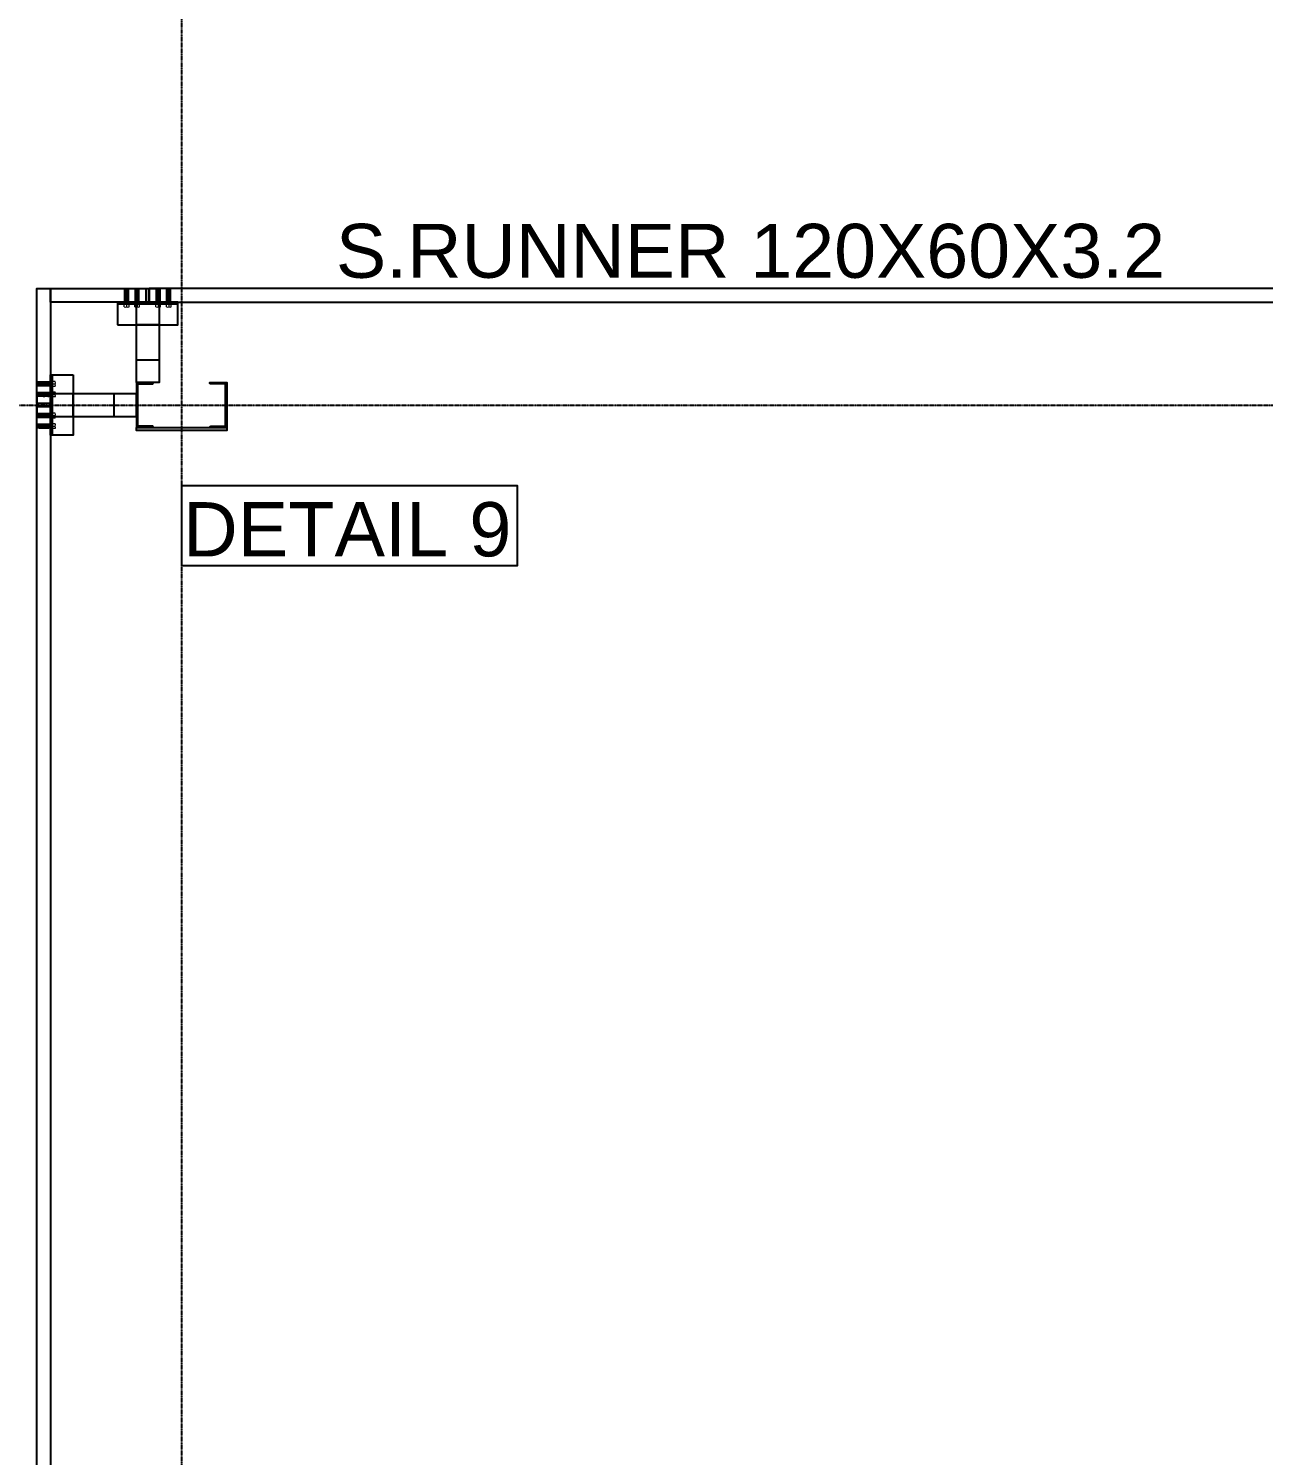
# Model space of a CAD drawing. Header units: millimetres. Extents: x 3470347 to 5996549, y -3470518 to 17149644.
# Drawn here: x 4994854 to 5000318, y 6802443 to 6808757 of the extents above; entities that cross this region are included whole.
import ezdxf
from ezdxf.enums import TextEntityAlignment as Align

# ---------------------------------------------------------------- set-up
doc = ezdxf.new("R2010")
doc.units = ezdxf.units.MM
doc.header["$MEASUREMENT"] = 0
doc.linetypes.add('CENTERX2', pattern=[4, 2.5, -0.5, 0.5, -0.5])
doc.linetypes.add('Continous', pattern=[0])
doc.layers.get('0').update_dxf_attribs({"linetype": 'CONTINUOUS', "lineweight": 25})
doc.layers.add('5', color=3, linetype='CONTINUOUS')
doc.layers.add('lintel', color=2, linetype='CONTINUOUS')
for name, color, linetype, lineweight in [('6 TEXT', 7, 'CONTINUOUS', 25), ('channnel', 2, 'CONTINUOUS', 15), ('rRCC 2', 40, 'CONTINUOUS', 15)]:
    doc.layers.add(name, color=color, linetype=linetype, lineweight=lineweight)
doc.layers.add('rFOUNDATION', color=7, linetype='Continous', lineweight=15, true_color=0xd26722)
doc.styles.add('PDF Arial', font='arial.ttf')
doc.styles.add('TITLE', font='arial.ttf')

msp = doc.modelspace()

# ---------------------------------------------------------------- hatches: boundary and pattern name
at = {"layer": '6 TEXT', "linetype": 'ByBlock'}
h = msp.add_hatch(color=8, dxfattribs=at)
h.dxf.hatch_style = 1
h.paths.add_polyline_path([(4995337.08, 6807184.67), (4995403.08, 6807184.67, 0.4142136), (4995406.08, 6807187.67), (4995406.08, 6807190.67), (4995331.08, 6807190.67), (4995331.08, 6806990.67), (4995406.08, 6806990.67), (4995406.08, 6806993.67, 0.4142136), (4995403.08, 6806996.67), (4995337.08, 6806996.67)])
h = msp.add_hatch(color=8, dxfattribs=at)
h.dxf.hatch_style = 1
h.paths.add_polyline_path([(4995725.08, 6807184.67), (4995659.08, 6807184.67, -0.4142136), (4995656.08, 6807187.67), (4995656.08, 6807190.67), (4995731.08, 6807190.67), (4995731.08, 6806990.67), (4995656.08, 6806990.67), (4995656.08, 6806993.67, -0.4142136), (4995659.08, 6806996.67), (4995725.08, 6806996.67)])

# ---------------------------------------------------------------- linework, layer by layer
at = {"color": 8, "linetype": 'ByBlock'}
for p, q in [((4995279.75, 6807537.67), (4995279.75, 6807605.67)), ((4995287.75, 6807537.67), (4995287.75, 6807605.67)), ((4995295.75, 6807537.67), (4995295.75, 6807605.67)), ((4995326.41, 6807537.67), (4995326.41, 6807605.67)), ((4995334.41, 6807537.67), (4995334.41, 6807605.67)), ((4995334.41, 6807537.67), (4995334.41, 6807605.67)), ((4995342.41, 6807537.67), (4995342.41, 6807605.67)), ((4995419.75, 6807537.67), (4995419.75, 6807605.67)), ((4995427.75, 6807537.67), (4995427.75, 6807605.67)), ((4995427.75, 6807537.67), (4995427.75, 6807605.67)), ((4995435.75, 6807537.67), (4995435.75, 6807605.67)), ((4995466.41, 6807537.67), (4995466.41, 6807605.67)), ((4995474.41, 6807537.67), (4995474.41, 6807605.67)), ((4995482.41, 6807537.67), (4995482.41, 6807605.67)), ((4994959.08, 6807192.01), (4994891.08, 6807192.01)), ((4994959.08, 6807184.01), (4994891.08, 6807184.01)), ((4994959.08, 6807176.01), (4994891.08, 6807176.01)), ((4994959.08, 6807145.34), (4994891.08, 6807145.34)), ((4994959.08, 6807137.34), (4994891.08, 6807137.34)), ((4994959.08, 6807137.34), (4994891.08, 6807137.34)), ((4994959.08, 6807129.34), (4994891.08, 6807129.34)), ((4994959.08, 6807052.01), (4994891.08, 6807052.01)), ((4994959.08, 6807044.01), (4994891.08, 6807044.01)), ((4994959.08, 6807044.01), (4994891.08, 6807044.01)), ((4994959.08, 6807036.01), (4994891.08, 6807036.01)), ((4994959.08, 6807005.34), (4994891.08, 6807005.34)), ((4994959.08, 6806997.34), (4994891.08, 6806997.34)), ((4994959.08, 6806989.34), (4994891.08, 6806989.34))]:
    msp.add_line(p, q, dxfattribs=at)
at = {"color": 2}
for p, q in [((4995374.41, 6807545.67), (4995374.41, 6807605.67)), ((4995374.41, 6807545.67), (4995374.41, 6807605.67)), ((4995387.75, 6807545.67), (4995387.75, 6807605.67)), ((4995387.75, 6807545.67), (4995387.75, 6807605.67)), ((4994951.08, 6807097.34), (4994891.08, 6807097.34)), ((4994951.08, 6807097.34), (4994891.08, 6807097.34)), ((4994951.08, 6807084.01), (4994891.08, 6807084.01)), ((4994951.08, 6807084.01), (4994891.08, 6807084.01))]:
    msp.add_line(p, q, dxfattribs=at)
at = {"color": 3}
for p, q in [((4995514.41, 6807537.67), (4995247.75, 6807537.67)), ((4994959.08, 6806957.34), (4994959.08, 6807224.01))]:
    msp.add_line(p, q, dxfattribs=at)
at = {"color": 6, "linetype": 'ByBlock'}
for points in [[(4994951.08, 6807097.34), (4994891.08, 6807097.34), (4994891.08, 6807605.67), (4994951.08, 6807605.67)], [(4995374.41, 6807545.67), (4994951.08, 6807545.67), (4994951.08, 6807605.67), (4995374.41, 6807605.67)], [(4995387.75, 6807545.67), (5000559.41, 6807545.67), (5000559.41, 6807605.67), (4995387.75, 6807605.67)], [(4994951.08, 6801611.34), (4994891.08, 6801611.34), (4994891.08, 6807084.01), (4994951.08, 6807084.01)]]:
    msp.add_lwpolyline(points, close=True, dxfattribs=at)
at = {"color": 3}
for points in [[(4995247.75, 6807445.67), (4995514.41, 6807445.67), (4995514.41, 6807545.67), (4995247.75, 6807545.67)], [(4995431.08, 6807545.67), (4995431.08, 6807445.67), (4995331.08, 6807445.67), (4995331.08, 6807545.67)], [(4995431.08, 6807290.67), (4995431.08, 6807190.67), (4995331.08, 6807190.67), (4995331.08, 6807290.67)], [(4995051.08, 6807224.01), (4995051.08, 6806957.34), (4994951.08, 6806957.34), (4994951.08, 6807224.01)], [(4994951.08, 6807040.67), (4995051.08, 6807040.67), (4995051.08, 6807140.67), (4994951.08, 6807140.67)], [(4995231.08, 6807040.67), (4995331.08, 6807040.67), (4995331.08, 6807140.67), (4995231.08, 6807140.67)]]:
    msp.add_lwpolyline(points, close=True, dxfattribs=at)
at = {"layer": '6 TEXT', "color": 8, "linetype": 'CENTERX2', "ltscale": 0.5}
msp.add_line((4995531.08, 6817657.4), (4995531.08, 6774264.13), dxfattribs=at)
at = {"layer": '6 TEXT', "color": 6, "linetype": 'ByBlock'}
for points in [[(4995406.08, 6807187.67), (4995406.08, 6807190.67), (4995331.08, 6807190.67), (4995331.08, 6806990.67), (4995406.08, 6806990.67), (4995406.08, 6806993.67, 0.4142136), (4995403.08, 6806996.67), (4995337.08, 6806996.67), (4995337.08, 6807184.67), (4995403.08, 6807184.67, 0.4142136)], [(4995656.08, 6807187.67), (4995656.08, 6807190.67), (4995731.08, 6807190.67), (4995731.08, 6806990.67), (4995656.08, 6806990.67), (4995656.08, 6806993.67, -0.4142136), (4995659.08, 6806996.67), (4995725.08, 6806996.67), (4995725.08, 6807184.67), (4995659.08, 6807184.67, -0.4142136)]]:
    msp.add_lwpolyline(points, format="xyb", close=True, dxfattribs=at)
at = {"layer": '6 TEXT', "color": 8, "linetype": 'CENTERX2', "ltscale": 0.5}
msp.add_lwpolyline([(4982503.56, 6807090.67), (5022418.94, 6807090.67)], dxfattribs=at)
at = {"layer": 'channnel', "color": 8, "linetype": 'ByBlock'}
for p, q in [((4995279.75, 6807537.67), (4995279.75, 6807605.67)), ((4995279.75, 6807605.67), (4995295.75, 6807605.67)), ((4995295.75, 6807537.67), (4995295.75, 6807605.67)), ((4995326.41, 6807537.67), (4995326.41, 6807605.67)), ((4995326.41, 6807605.67), (4995342.41, 6807605.67)), ((4995342.41, 6807537.67), (4995342.41, 6807605.67)), ((4995419.75, 6807537.67), (4995419.75, 6807605.67)), ((4995435.75, 6807605.67), (4995419.75, 6807605.67)), ((4995435.75, 6807537.67), (4995435.75, 6807605.67)), ((4995466.41, 6807537.67), (4995466.41, 6807605.67)), ((4995482.41, 6807605.67), (4995466.41, 6807605.67)), ((4995482.41, 6807537.67), (4995482.41, 6807605.67)), ((4995277.08, 6807537.67), (4995298.41, 6807537.67)), ((4995277.08, 6807525.35), (4995277.08, 6807537.67)), ((4995295.75, 6807552.07), (4995279.75, 6807552.07)), ((4995287.75, 6807537.67), (4995287.75, 6807525.35)), ((4995298.41, 6807525.35), (4995298.41, 6807537.67)), ((4995323.75, 6807537.67), (4995345.08, 6807537.67)), ((4995323.75, 6807525.35), (4995323.75, 6807537.67)), ((4995342.41, 6807552.07), (4995326.41, 6807552.07)), ((4995334.41, 6807537.67), (4995334.41, 6807525.35)), ((4995345.08, 6807525.35), (4995345.08, 6807537.67)), ((4995438.41, 6807537.67), (4995417.08, 6807537.67)), ((4995417.08, 6807525.35), (4995417.08, 6807537.67)), ((4995419.75, 6807552.07), (4995435.75, 6807552.07)), ((4995427.75, 6807537.67), (4995427.75, 6807525.35)), ((4995438.41, 6807525.35), (4995438.41, 6807537.67)), ((4995485.08, 6807537.67), (4995463.75, 6807537.67)), ((4995463.75, 6807525.35), (4995463.75, 6807537.67)), ((4995466.41, 6807552.07), (4995482.41, 6807552.07)), ((4995474.41, 6807537.67), (4995474.41, 6807525.35)), ((4995485.08, 6807525.35), (4995485.08, 6807537.67)), ((4994959.08, 6807192.01), (4994891.08, 6807192.01)), ((4994891.08, 6807192.01), (4994891.08, 6807176.01)), ((4994944.68, 6807176.01), (4994944.68, 6807192.01)), ((4994959.08, 6807194.67), (4994959.08, 6807173.34)), ((4994971.4, 6807194.67), (4994959.08, 6807194.67)), ((4994959.08, 6807176.01), (4994891.08, 6807176.01)), ((4994959.08, 6807145.34), (4994891.08, 6807145.34)), ((4994891.08, 6807145.34), (4994891.08, 6807129.34)), ((4994959.08, 6807129.34), (4994891.08, 6807129.34)), ((4994944.68, 6807129.34), (4994944.68, 6807145.34)), ((4994959.08, 6807184.01), (4994971.4, 6807184.01)), ((4994971.4, 6807173.34), (4994959.08, 6807173.34)), ((4994959.08, 6807148.01), (4994959.08, 6807126.67)), ((4994971.4, 6807148.01), (4994959.08, 6807148.01)), ((4994959.08, 6807137.34), (4994971.4, 6807137.34)), ((4994971.4, 6807126.67), (4994959.08, 6807126.67)), ((4994959.08, 6807052.01), (4994891.08, 6807052.01)), ((4994891.08, 6807036.01), (4994891.08, 6807052.01)), ((4994959.08, 6807036.01), (4994891.08, 6807036.01)), ((4994959.08, 6807005.34), (4994891.08, 6807005.34)), ((4994891.08, 6806989.34), (4994891.08, 6807005.34)), ((4994944.68, 6807052.01), (4994944.68, 6807036.01)), ((4994944.68, 6807005.34), (4994944.68, 6806989.34)), ((4994959.08, 6807033.34), (4994959.08, 6807054.67)), ((4994971.4, 6807054.67), (4994959.08, 6807054.67)), ((4994959.08, 6807044.01), (4994971.4, 6807044.01)), ((4994971.4, 6807033.34), (4994959.08, 6807033.34)), ((4994959.08, 6806986.67), (4994959.08, 6807008.01)), ((4994971.4, 6807008.01), (4994959.08, 6807008.01)), ((4994959.08, 6806989.34), (4994891.08, 6806989.34)), ((4994959.08, 6806997.34), (4994971.4, 6806997.34)), ((4994971.4, 6806986.67), (4994959.08, 6806986.67))]:
    msp.add_line(p, q, dxfattribs=at)
at = {"layer": 'channnel', "color": 8, "linetype": 'Continuous'}
for p, q in [((4995295.16, 6807596.84), (4995279.75, 6807604.03)), ((4995295.16, 6807593.81), (4995279.75, 6807601)), ((4995295.75, 6807590.5), (4995279.75, 6807597.97)), ((4995295.75, 6807587.47), (4995279.75, 6807594.93)), ((4995295.75, 6807584.44), (4995279.75, 6807591.9)), ((4995295.75, 6807581.4), (4995279.75, 6807588.86)), ((4995295.75, 6807578.37), (4995279.75, 6807585.83)), ((4995295.75, 6807575.33), (4995279.75, 6807582.79)), ((4995295.75, 6807572.3), (4995279.75, 6807579.76)), ((4995295.75, 6807569.26), (4995279.75, 6807576.73)), ((4995295.75, 6807566.83), (4995279.75, 6807574.29)), ((4995295.75, 6807572.9), (4995279.75, 6807573.69)), ((4995295.75, 6807563.79), (4995279.75, 6807571.25)), ((4995295.75, 6807569.86), (4995279.75, 6807570.66)), ((4995295.75, 6807560.76), (4995279.75, 6807568.22)), ((4995295.75, 6807598.09), (4995280.33, 6807605.28)), ((4995295.75, 6807595.06), (4995280.33, 6807602.25)), ((4995295.75, 6807592.02), (4995280.33, 6807599.21)), ((4995295.16, 6807589.26), (4995280.33, 6807596.18)), ((4995295.16, 6807586.22), (4995280.33, 6807593.14)), ((4995295.16, 6807583.19), (4995280.33, 6807590.11)), ((4995295.16, 6807580.16), (4995280.33, 6807587.07)), ((4995295.16, 6807577.12), (4995280.33, 6807584.04)), ((4995295.16, 6807574.09), (4995280.33, 6807581.01)), ((4995295.16, 6807571.05), (4995280.33, 6807577.97)), ((4995295.16, 6807574.68), (4995280.33, 6807574.94)), ((4995295.16, 6807565.58), (4995280.33, 6807572.5)), ((4995295.16, 6807571.65), (4995280.33, 6807571.9)), ((4995295.16, 6807562.55), (4995280.33, 6807569.47)), ((4995295.16, 6807568.62), (4995280.33, 6807568.87)), ((4995295.16, 6807599.88), (4995282.74, 6807605.67)), ((4995295.75, 6807601.12), (4995285.99, 6807605.67)), ((4995295.16, 6807602.91), (4995289.24, 6807605.67)), ((4995295.75, 6807604.16), (4995292.5, 6807605.67)), ((4995341.83, 6807596.84), (4995326.41, 6807604.03)), ((4995341.83, 6807593.81), (4995326.41, 6807601)), ((4995342.41, 6807590.5), (4995326.41, 6807597.97)), ((4995342.41, 6807587.47), (4995326.41, 6807594.93)), ((4995342.41, 6807584.44), (4995326.41, 6807591.9)), ((4995342.41, 6807581.4), (4995326.41, 6807588.86)), ((4995342.41, 6807578.37), (4995326.41, 6807585.83)), ((4995342.41, 6807575.33), (4995326.41, 6807582.79)), ((4995342.41, 6807572.3), (4995326.41, 6807579.76)), ((4995342.41, 6807569.26), (4995326.41, 6807576.73)), ((4995342.41, 6807566.83), (4995326.41, 6807574.29)), ((4995342.41, 6807572.9), (4995326.41, 6807573.69)), ((4995342.41, 6807563.79), (4995326.41, 6807571.25)), ((4995342.41, 6807569.86), (4995326.41, 6807570.66)), ((4995342.41, 6807560.76), (4995326.41, 6807568.22)), ((4995342.41, 6807598.09), (4995326.99, 6807605.28)), ((4995342.41, 6807595.06), (4995326.99, 6807602.25)), ((4995342.41, 6807592.02), (4995326.99, 6807599.21)), ((4995341.83, 6807589.26), (4995326.99, 6807596.18)), ((4995341.83, 6807586.22), (4995326.99, 6807593.14)), ((4995341.83, 6807583.19), (4995326.99, 6807590.11)), ((4995341.83, 6807580.16), (4995326.99, 6807587.07)), ((4995341.83, 6807577.12), (4995326.99, 6807584.04)), ((4995341.83, 6807574.09), (4995326.99, 6807581.01)), ((4995341.83, 6807571.05), (4995326.99, 6807577.97)), ((4995341.83, 6807574.68), (4995326.99, 6807574.94)), ((4995341.83, 6807565.58), (4995326.99, 6807572.5)), ((4995341.83, 6807571.65), (4995326.99, 6807571.9)), ((4995341.83, 6807562.55), (4995326.99, 6807569.47)), ((4995341.83, 6807568.62), (4995326.99, 6807568.87)), ((4995341.83, 6807599.88), (4995329.4, 6807605.67)), ((4995342.41, 6807601.12), (4995332.66, 6807605.67)), ((4995341.83, 6807602.91), (4995335.91, 6807605.67)), ((4995342.41, 6807604.16), (4995339.16, 6807605.67)), ((4995419.75, 6807604.16), (4995423, 6807605.67)), ((4995419.75, 6807601.12), (4995429.5, 6807605.67)), ((4995419.75, 6807598.09), (4995435.16, 6807605.28)), ((4995419.75, 6807595.06), (4995435.16, 6807602.25)), ((4995419.75, 6807592.02), (4995435.16, 6807599.21)), ((4995419.75, 6807590.5), (4995435.75, 6807597.97)), ((4995419.75, 6807587.47), (4995435.75, 6807594.93)), ((4995419.75, 6807584.44), (4995435.75, 6807591.9)), ((4995419.75, 6807581.4), (4995435.75, 6807588.86)), ((4995419.75, 6807578.37), (4995435.75, 6807585.83)), ((4995419.75, 6807575.33), (4995435.75, 6807582.79)), ((4995419.75, 6807572.3), (4995435.75, 6807579.76)), ((4995419.75, 6807569.26), (4995435.75, 6807576.73)), ((4995419.75, 6807566.83), (4995435.75, 6807574.29)), ((4995419.75, 6807572.9), (4995435.75, 6807573.69)), ((4995419.75, 6807563.79), (4995435.75, 6807571.25)), ((4995419.75, 6807569.86), (4995435.75, 6807570.66)), ((4995419.75, 6807560.76), (4995435.75, 6807568.22)), ((4995420.33, 6807602.91), (4995426.25, 6807605.67)), ((4995420.33, 6807599.88), (4995432.76, 6807605.67)), ((4995420.33, 6807596.84), (4995435.75, 6807604.03)), ((4995420.33, 6807593.81), (4995435.75, 6807601)), ((4995420.33, 6807589.26), (4995435.16, 6807596.18)), ((4995420.33, 6807586.22), (4995435.16, 6807593.14)), ((4995420.33, 6807583.19), (4995435.16, 6807590.11)), ((4995420.33, 6807580.16), (4995435.16, 6807587.07)), ((4995420.33, 6807577.12), (4995435.16, 6807584.04)), ((4995420.33, 6807574.09), (4995435.16, 6807581.01)), ((4995420.33, 6807571.05), (4995435.16, 6807577.97)), ((4995420.33, 6807574.68), (4995435.16, 6807574.94)), ((4995420.33, 6807565.58), (4995435.16, 6807572.5)), ((4995420.33, 6807571.65), (4995435.16, 6807571.9)), ((4995420.33, 6807562.55), (4995435.16, 6807569.47)), ((4995420.33, 6807568.62), (4995435.16, 6807568.87)), ((4995466.41, 6807604.16), (4995469.66, 6807605.67)), ((4995466.41, 6807601.12), (4995476.17, 6807605.67)), ((4995466.41, 6807598.09), (4995481.83, 6807605.28)), ((4995466.41, 6807595.06), (4995481.83, 6807602.25)), ((4995466.41, 6807592.02), (4995481.83, 6807599.21)), ((4995466.41, 6807590.5), (4995482.41, 6807597.97)), ((4995466.41, 6807587.47), (4995482.41, 6807594.93)), ((4995466.41, 6807584.44), (4995482.41, 6807591.9)), ((4995466.41, 6807581.4), (4995482.41, 6807588.86)), ((4995466.41, 6807578.37), (4995482.41, 6807585.83)), ((4995466.41, 6807575.33), (4995482.41, 6807582.79)), ((4995466.41, 6807572.3), (4995482.41, 6807579.76)), ((4995466.41, 6807569.26), (4995482.41, 6807576.73)), ((4995466.41, 6807566.83), (4995482.41, 6807574.29)), ((4995466.41, 6807572.9), (4995482.41, 6807573.69)), ((4995466.41, 6807563.79), (4995482.41, 6807571.25)), ((4995466.41, 6807569.86), (4995482.41, 6807570.66)), ((4995466.41, 6807560.76), (4995482.41, 6807568.22)), ((4995466.99, 6807602.91), (4995472.92, 6807605.67)), ((4995466.99, 6807599.88), (4995479.42, 6807605.67)), ((4995466.99, 6807596.84), (4995482.41, 6807604.03)), ((4995466.99, 6807593.81), (4995482.41, 6807601)), ((4995466.99, 6807589.26), (4995481.83, 6807596.18)), ((4995466.99, 6807586.22), (4995481.83, 6807593.14)), ((4995466.99, 6807583.19), (4995481.83, 6807590.11)), ((4995466.99, 6807580.16), (4995481.83, 6807587.07)), ((4995466.99, 6807577.12), (4995481.83, 6807584.04)), ((4995466.99, 6807574.09), (4995481.83, 6807581.01)), ((4995466.99, 6807571.05), (4995481.83, 6807577.97)), ((4995466.99, 6807574.68), (4995481.83, 6807574.94)), ((4995466.99, 6807565.58), (4995481.83, 6807572.5)), ((4995466.99, 6807571.65), (4995481.83, 6807571.9)), ((4995466.99, 6807562.55), (4995481.83, 6807569.47)), ((4995466.99, 6807568.62), (4995481.83, 6807568.87)), ((4995279.99, 6807566.59), (4995279.75, 6807566.7)), ((4995295.75, 6807557.73), (4995279.75, 6807565.19)), ((4995279.99, 6807563.55), (4995279.75, 6807563.67)), ((4995295.75, 6807554.69), (4995279.75, 6807562.15)), ((4995279.99, 6807560.52), (4995279.75, 6807560.63)), ((4995294.85, 6807552.07), (4995279.75, 6807559.12)), ((4995279.99, 6807557.48), (4995279.75, 6807557.6)), ((4995288.35, 6807552.07), (4995279.75, 6807556.08)), ((4995279.99, 6807554.45), (4995279.75, 6807554.57)), ((4995281.84, 6807552.07), (4995279.75, 6807553.05)), ((4995279.99, 6807551.42), (4995279.75, 6807551.53)), ((4995295.16, 6807559.51), (4995280.33, 6807566.43)), ((4995295.16, 6807556.48), (4995280.33, 6807563.4)), ((4995295.16, 6807553.44), (4995280.33, 6807560.36)), ((4995291.6, 6807552.07), (4995280.33, 6807557.33)), ((4995285.09, 6807552.07), (4995280.33, 6807554.29)), ((4995326.66, 6807566.59), (4995326.41, 6807566.7)), ((4995342.41, 6807557.73), (4995326.41, 6807565.19)), ((4995326.66, 6807563.55), (4995326.41, 6807563.67)), ((4995342.41, 6807554.69), (4995326.41, 6807562.15)), ((4995326.66, 6807560.52), (4995326.41, 6807560.63)), ((4995341.52, 6807552.07), (4995326.41, 6807559.12)), ((4995326.66, 6807557.48), (4995326.41, 6807557.6)), ((4995335.01, 6807552.07), (4995326.41, 6807556.08)), ((4995326.66, 6807554.45), (4995326.41, 6807554.57)), ((4995328.51, 6807552.07), (4995326.41, 6807553.05)), ((4995326.66, 6807551.42), (4995326.41, 6807551.53)), ((4995341.83, 6807559.51), (4995326.99, 6807566.43)), ((4995341.83, 6807556.48), (4995326.99, 6807563.4)), ((4995341.83, 6807553.44), (4995326.99, 6807560.36)), ((4995338.27, 6807552.07), (4995326.99, 6807557.33)), ((4995331.76, 6807552.07), (4995326.99, 6807554.29)), ((4995419.75, 6807557.73), (4995435.75, 6807565.19)), ((4995419.75, 6807554.69), (4995435.75, 6807562.15)), ((4995420.33, 6807559.51), (4995435.16, 6807566.43)), ((4995420.33, 6807556.48), (4995435.16, 6807563.4)), ((4995420.33, 6807553.44), (4995435.16, 6807560.36)), ((4995420.64, 6807552.07), (4995435.75, 6807559.12)), ((4995423.89, 6807552.07), (4995435.16, 6807557.33)), ((4995427.15, 6807552.07), (4995435.75, 6807556.08)), ((4995430.4, 6807552.07), (4995435.16, 6807554.29)), ((4995433.65, 6807552.07), (4995435.75, 6807553.05)), ((4995435.5, 6807566.59), (4995435.75, 6807566.7)), ((4995435.5, 6807563.55), (4995435.75, 6807563.67)), ((4995435.5, 6807560.52), (4995435.75, 6807560.63)), ((4995435.5, 6807557.48), (4995435.75, 6807557.6)), ((4995435.5, 6807554.45), (4995435.75, 6807554.57)), ((4995435.5, 6807551.42), (4995435.75, 6807551.53)), ((4995466.41, 6807557.73), (4995482.41, 6807565.19)), ((4995466.41, 6807554.69), (4995482.41, 6807562.15)), ((4995466.99, 6807559.51), (4995481.83, 6807566.43)), ((4995466.99, 6807556.48), (4995481.83, 6807563.4)), ((4995466.99, 6807553.44), (4995481.83, 6807560.36)), ((4995467.3, 6807552.07), (4995482.41, 6807559.12)), ((4995470.56, 6807552.07), (4995481.83, 6807557.33)), ((4995473.81, 6807552.07), (4995482.41, 6807556.08)), ((4995477.07, 6807552.07), (4995481.83, 6807554.29)), ((4995480.32, 6807552.07), (4995482.41, 6807553.05)), ((4995482.16, 6807566.59), (4995482.41, 6807566.7)), ((4995482.16, 6807563.55), (4995482.41, 6807563.67)), ((4995482.16, 6807560.52), (4995482.41, 6807560.63)), ((4995482.16, 6807557.48), (4995482.41, 6807557.6)), ((4995482.16, 6807554.45), (4995482.41, 6807554.57)), ((4995482.16, 6807551.42), (4995482.41, 6807551.53)), ((4994898.66, 6807176.01), (4994891.47, 6807191.43)), ((4994899.91, 6807176.59), (4994892.72, 6807192.01)), ((4994901.7, 6807176.01), (4994894.51, 6807191.43)), ((4994902.94, 6807176.59), (4994895.75, 6807192.01)), ((4994904.73, 6807176.01), (4994897.54, 6807191.43)), ((4994906.25, 6807176.01), (4994898.79, 6807192.01)), ((4994907.49, 6807176.59), (4994900.58, 6807191.43)), ((4994909.28, 6807176.01), (4994901.82, 6807192.01)), ((4994910.53, 6807176.59), (4994903.61, 6807191.43)), ((4994912.32, 6807176.01), (4994904.86, 6807192.01)), ((4994913.56, 6807176.59), (4994906.64, 6807191.43)), ((4994915.35, 6807176.01), (4994907.89, 6807192.01)), ((4994916.6, 6807176.59), (4994909.68, 6807191.43)), ((4994918.39, 6807176.01), (4994910.92, 6807192.01)), ((4994919.63, 6807176.59), (4994912.71, 6807191.43)), ((4994921.42, 6807176.01), (4994913.96, 6807192.01)), ((4994922.67, 6807176.59), (4994915.75, 6807191.43)), ((4994924.45, 6807176.01), (4994916.99, 6807192.01)), ((4994925.7, 6807176.59), (4994918.78, 6807191.43)), ((4994927.49, 6807176.01), (4994920.03, 6807192.01)), ((4994922.07, 6807176.59), (4994921.82, 6807191.43)), ((4994929.92, 6807176.01), (4994922.46, 6807192.01)), ((4994923.86, 6807176.01), (4994923.06, 6807192.01)), ((4994931.17, 6807176.59), (4994924.25, 6807191.43)), ((4994925.1, 6807176.59), (4994924.85, 6807191.43)), ((4994932.96, 6807176.01), (4994925.5, 6807192.01)), ((4994926.89, 6807176.01), (4994926.1, 6807192.01)), ((4994934.21, 6807176.59), (4994927.29, 6807191.43)), ((4994928.14, 6807176.59), (4994927.88, 6807191.43)), ((4994935.99, 6807176.01), (4994928.53, 6807192.01)), ((4994930.17, 6807191.76), (4994930.05, 6807192.01)), ((4994937.24, 6807176.59), (4994930.32, 6807191.43)), ((4994939.03, 6807176.01), (4994931.57, 6807192.01)), ((4994933.2, 6807191.76), (4994933.08, 6807192.01)), ((4994940.27, 6807176.59), (4994933.35, 6807191.43)), ((4994942.06, 6807176.01), (4994934.6, 6807192.01)), ((4994936.23, 6807191.76), (4994936.12, 6807192.01)), ((4994943.31, 6807176.59), (4994936.39, 6807191.43)), ((4994944.68, 6807176.9), (4994937.64, 6807192.01)), ((4994939.27, 6807191.76), (4994939.15, 6807192.01)), ((4994944.68, 6807180.15), (4994939.42, 6807191.43)), ((4994944.68, 6807183.41), (4994940.67, 6807192.01)), ((4994942.3, 6807191.76), (4994942.19, 6807192.01)), ((4994944.68, 6807186.66), (4994942.46, 6807191.43)), ((4994944.68, 6807189.91), (4994943.7, 6807192.01)), ((4994945.34, 6807191.76), (4994945.22, 6807192.01)), ((4994896.87, 6807176.59), (4994891.08, 6807189.02)), ((4994895.63, 6807176.01), (4994891.08, 6807185.76)), ((4994893.84, 6807176.59), (4994891.08, 6807182.51)), ((4994892.59, 6807176.01), (4994891.08, 6807179.26)), ((4994896.87, 6807129.92), (4994891.08, 6807142.35)), ((4994895.63, 6807129.34), (4994891.08, 6807139.1)), ((4994893.84, 6807129.92), (4994891.08, 6807135.84)), ((4994892.59, 6807129.34), (4994891.08, 6807132.59)), ((4994898.66, 6807129.34), (4994891.47, 6807144.76)), ((4994899.91, 6807129.92), (4994892.72, 6807145.34)), ((4994901.7, 6807129.34), (4994894.51, 6807144.76)), ((4994902.94, 6807129.92), (4994895.75, 6807145.34)), ((4994904.73, 6807129.34), (4994897.54, 6807144.76)), ((4994906.25, 6807129.34), (4994898.79, 6807145.34)), ((4994907.49, 6807129.92), (4994900.58, 6807144.76)), ((4994909.28, 6807129.34), (4994901.82, 6807145.34)), ((4994910.53, 6807129.92), (4994903.61, 6807144.76)), ((4994912.32, 6807129.34), (4994904.86, 6807145.34)), ((4994913.56, 6807129.92), (4994906.64, 6807144.76)), ((4994915.35, 6807129.34), (4994907.89, 6807145.34)), ((4994916.6, 6807129.92), (4994909.68, 6807144.76)), ((4994918.39, 6807129.34), (4994910.92, 6807145.34)), ((4994919.63, 6807129.92), (4994912.71, 6807144.76)), ((4994921.42, 6807129.34), (4994913.96, 6807145.34)), ((4994922.67, 6807129.92), (4994915.75, 6807144.76)), ((4994924.45, 6807129.34), (4994916.99, 6807145.34)), ((4994925.7, 6807129.92), (4994918.78, 6807144.76)), ((4994927.49, 6807129.34), (4994920.03, 6807145.34)), ((4994922.07, 6807129.92), (4994921.82, 6807144.76)), ((4994929.92, 6807129.34), (4994922.46, 6807145.34)), ((4994923.86, 6807129.34), (4994923.06, 6807145.34)), ((4994931.17, 6807129.92), (4994924.25, 6807144.76)), ((4994925.1, 6807129.92), (4994924.85, 6807144.76)), ((4994932.96, 6807129.34), (4994925.5, 6807145.34)), ((4994926.89, 6807129.34), (4994926.1, 6807145.34)), ((4994934.21, 6807129.92), (4994927.29, 6807144.76)), ((4994928.14, 6807129.92), (4994927.88, 6807144.76)), ((4994935.99, 6807129.34), (4994928.53, 6807145.34)), ((4994930.17, 6807145.09), (4994930.05, 6807145.34)), ((4994937.24, 6807129.92), (4994930.32, 6807144.76)), ((4994939.03, 6807129.34), (4994931.57, 6807145.34)), ((4994933.2, 6807145.09), (4994933.08, 6807145.34)), ((4994940.27, 6807129.92), (4994933.35, 6807144.76)), ((4994942.06, 6807129.34), (4994934.6, 6807145.34)), ((4994936.23, 6807145.09), (4994936.12, 6807145.34)), ((4994943.31, 6807129.92), (4994936.39, 6807144.76)), ((4994944.68, 6807130.23), (4994937.64, 6807145.34)), ((4994939.27, 6807145.09), (4994939.15, 6807145.34)), ((4994944.68, 6807133.49), (4994939.42, 6807144.76)), ((4994944.68, 6807136.74), (4994940.67, 6807145.34)), ((4994942.3, 6807145.09), (4994942.19, 6807145.34)), ((4994944.68, 6807139.99), (4994942.46, 6807144.76)), ((4994944.68, 6807143.25), (4994943.7, 6807145.34)), ((4994945.34, 6807145.09), (4994945.22, 6807145.34)), ((4994892.59, 6807052.01), (4994891.08, 6807048.76)), ((4994895.63, 6807052.01), (4994891.08, 6807042.25)), ((4994893.84, 6807051.43), (4994891.08, 6807045.5)), ((4994896.87, 6807051.43), (4994891.08, 6807039)), ((4994892.59, 6807005.34), (4994891.08, 6807002.09)), ((4994895.63, 6807005.34), (4994891.08, 6806995.58)), ((4994893.84, 6807004.76), (4994891.08, 6806998.84)), ((4994896.87, 6807004.76), (4994891.08, 6806992.33)), ((4994898.66, 6807052.01), (4994891.47, 6807036.59)), ((4994898.66, 6807005.34), (4994891.47, 6806989.92)), ((4994899.91, 6807051.43), (4994892.72, 6807036.01)), ((4994899.91, 6807004.76), (4994892.72, 6806989.34)), ((4994901.7, 6807052.01), (4994894.51, 6807036.59)), ((4994901.7, 6807005.34), (4994894.51, 6806989.92)), ((4994902.94, 6807051.43), (4994895.75, 6807036.01)), ((4994902.94, 6807004.76), (4994895.75, 6806989.34)), ((4994904.73, 6807052.01), (4994897.54, 6807036.59)), ((4994904.73, 6807005.34), (4994897.54, 6806989.92)), ((4994906.25, 6807052.01), (4994898.79, 6807036.01)), ((4994906.25, 6807005.34), (4994898.79, 6806989.34)), ((4994907.49, 6807051.43), (4994900.58, 6807036.59)), ((4994907.49, 6807004.76), (4994900.58, 6806989.92)), ((4994909.28, 6807052.01), (4994901.82, 6807036.01)), ((4994909.28, 6807005.34), (4994901.82, 6806989.34)), ((4994910.53, 6807051.43), (4994903.61, 6807036.59)), ((4994910.53, 6807004.76), (4994903.61, 6806989.92)), ((4994912.32, 6807052.01), (4994904.86, 6807036.01)), ((4994912.32, 6807005.34), (4994904.86, 6806989.34)), ((4994913.56, 6807051.43), (4994906.64, 6807036.59)), ((4994913.56, 6807004.76), (4994906.64, 6806989.92)), ((4994915.35, 6807052.01), (4994907.89, 6807036.01)), ((4994915.35, 6807005.34), (4994907.89, 6806989.34)), ((4994916.6, 6807051.43), (4994909.68, 6807036.59)), ((4994916.6, 6807004.76), (4994909.68, 6806989.92)), ((4994918.39, 6807052.01), (4994910.92, 6807036.01)), ((4994918.39, 6807005.34), (4994910.92, 6806989.34)), ((4994919.63, 6807051.43), (4994912.71, 6807036.59)), ((4994919.63, 6807004.76), (4994912.71, 6806989.92)), ((4994921.42, 6807052.01), (4994913.96, 6807036.01)), ((4994921.42, 6807005.34), (4994913.96, 6806989.34)), ((4994922.67, 6807051.43), (4994915.75, 6807036.59)), ((4994922.67, 6807004.76), (4994915.75, 6806989.92)), ((4994924.45, 6807052.01), (4994916.99, 6807036.01)), ((4994924.45, 6807005.34), (4994916.99, 6806989.34)), ((4994925.7, 6807051.43), (4994918.78, 6807036.59)), ((4994925.7, 6807004.76), (4994918.78, 6806989.92)), ((4994927.49, 6807052.01), (4994920.03, 6807036.01)), ((4994927.49, 6807005.34), (4994920.03, 6806989.34)), ((4994922.07, 6807051.43), (4994921.82, 6807036.59)), ((4994922.07, 6807004.76), (4994921.82, 6806989.92)), ((4994929.92, 6807052.01), (4994922.46, 6807036.01)), ((4994929.92, 6807005.34), (4994922.46, 6806989.34)), ((4994923.86, 6807052.01), (4994923.06, 6807036.01)), ((4994923.86, 6807005.34), (4994923.06, 6806989.34)), ((4994931.17, 6807051.43), (4994924.25, 6807036.59)), ((4994931.17, 6807004.76), (4994924.25, 6806989.92)), ((4994925.1, 6807051.43), (4994924.85, 6807036.59)), ((4994925.1, 6807004.76), (4994924.85, 6806989.92)), ((4994932.96, 6807052.01), (4994925.5, 6807036.01)), ((4994932.96, 6807005.34), (4994925.5, 6806989.34)), ((4994926.89, 6807052.01), (4994926.1, 6807036.01)), ((4994926.89, 6807005.34), (4994926.1, 6806989.34)), ((4994934.21, 6807051.43), (4994927.29, 6807036.59)), ((4994934.21, 6807004.76), (4994927.29, 6806989.92)), ((4994928.14, 6807051.43), (4994927.88, 6807036.59)), ((4994928.14, 6807004.76), (4994927.88, 6806989.92)), ((4994935.99, 6807052.01), (4994928.53, 6807036.01)), ((4994935.99, 6807005.34), (4994928.53, 6806989.34)), ((4994930.17, 6807036.26), (4994930.05, 6807036.01)), ((4994937.24, 6807051.43), (4994930.32, 6807036.59)), ((4994937.24, 6807004.76), (4994930.32, 6806989.92)), ((4994939.03, 6807052.01), (4994931.57, 6807036.01)), ((4994939.03, 6807005.34), (4994931.57, 6806989.34)), ((4994933.2, 6807036.26), (4994933.08, 6807036.01)), ((4994940.27, 6807051.43), (4994933.35, 6807036.59)), ((4994940.27, 6807004.76), (4994933.35, 6806989.92)), ((4994942.06, 6807052.01), (4994934.6, 6807036.01)), ((4994942.06, 6807005.34), (4994934.6, 6806989.34)), ((4994936.23, 6807036.26), (4994936.12, 6807036.01)), ((4994943.31, 6807051.43), (4994936.39, 6807036.59)), ((4994943.31, 6807004.76), (4994936.39, 6806989.92)), ((4994944.68, 6807051.11), (4994937.64, 6807036.01)), ((4994944.68, 6807004.45), (4994937.64, 6806989.34)), ((4994939.27, 6807036.26), (4994939.15, 6807036.01)), ((4994944.68, 6807047.86), (4994939.42, 6807036.59)), ((4994944.68, 6807001.19), (4994939.42, 6806989.92)), ((4994944.68, 6807044.61), (4994940.67, 6807036.01)), ((4994942.3, 6807036.26), (4994942.19, 6807036.01)), ((4994944.68, 6807041.35), (4994942.46, 6807036.59)), ((4994944.68, 6807038.1), (4994943.7, 6807036.01)), ((4994945.34, 6807036.26), (4994945.22, 6807036.01)), ((4994930.17, 6806989.59), (4994930.05, 6806989.34)), ((4994933.2, 6806989.59), (4994933.08, 6806989.34)), ((4994936.23, 6806989.59), (4994936.12, 6806989.34)), ((4994939.27, 6806989.59), (4994939.15, 6806989.34)), ((4994944.68, 6806997.94), (4994940.67, 6806989.34)), ((4994942.3, 6806989.59), (4994942.19, 6806989.34)), ((4994944.68, 6806994.69), (4994942.46, 6806989.92)), ((4994944.68, 6806991.43), (4994943.7, 6806989.34)), ((4994945.34, 6806989.59), (4994945.22, 6806989.34))]:
    msp.add_line(p, q, dxfattribs=at)
for centre, radius, start, end in [((4995280.04, 6807604.66), 0.688, 65, 245), ((4995280.04, 6807601.62), 0.688, 65, 245), ((4995280.04, 6807598.59), 0.688, 65, 245), ((4995280.04, 6807595.55), 0.688, 65, 245), ((4995280.04, 6807592.52), 0.688, 65, 245), ((4995280.04, 6807589.49), 0.688, 65, 245), ((4995280.04, 6807586.45), 0.688, 65, 245), ((4995280.04, 6807583.42), 0.687, 65, 245), ((4995280.04, 6807580.38), 0.688, 65, 245), ((4995280.04, 6807577.35), 0.688, 65, 245), ((4995280.04, 6807574.31), 0.688, 65, 245), ((4995280.04, 6807571.88), 0.687, 65, 245), ((4995280.04, 6807571.28), 0.688, 65, 245), ((4995280.04, 6807568.84), 0.688, 65, 245), ((4995275.01, 6807571.04), 5.75, 337.807007, 34.430959), ((4995300.49, 6807572.51), 5.75, 157.807007, 214.430959), ((4995295.46, 6807603.54), 0.688, 245, 65), ((4995295.46, 6807600.5), 0.687, 245, 65), ((4995295.46, 6807597.47), 0.688, 245, 65), ((4995295.46, 6807594.43), 0.688, 245, 65), ((4995295.46, 6807589.88), 0.688, 245, 65), ((4995295.46, 6807586.85), 0.688, 245, 65), ((4995295.46, 6807583.81), 0.687, 245, 65), ((4995295.46, 6807580.78), 0.688, 245, 65), ((4995295.46, 6807577.74), 0.688, 245, 65), ((4995295.46, 6807574.71), 0.687, 245, 65), ((4995295.46, 6807572.27), 0.688, 245, 65), ((4995295.46, 6807571.68), 0.688, 245, 65), ((4995295.46, 6807569.24), 0.687, 245, 65), ((4995326.7, 6807604.66), 0.688, 65, 245), ((4995326.7, 6807601.62), 0.688, 65, 245), ((4995326.7, 6807598.59), 0.688, 65, 245), ((4995326.7, 6807595.55), 0.688, 65, 245), ((4995326.7, 6807592.52), 0.688, 65, 245), ((4995326.7, 6807589.49), 0.688, 65, 245), ((4995326.7, 6807586.45), 0.688, 65, 245), ((4995326.7, 6807583.42), 0.687, 65, 245), ((4995326.7, 6807580.38), 0.688, 65, 245), ((4995326.7, 6807577.35), 0.688, 65, 245), ((4995326.7, 6807574.31), 0.688, 65, 245), ((4995326.7, 6807571.88), 0.687, 65, 245), ((4995326.7, 6807571.28), 0.688, 65, 245), ((4995326.7, 6807568.84), 0.688, 65, 245), ((4995321.67, 6807571.04), 5.75, 337.807007, 34.430959), ((4995347.15, 6807572.51), 5.75, 157.807007, 214.430959), ((4995342.12, 6807603.54), 0.688, 245, 65), ((4995342.12, 6807600.5), 0.687, 245, 65), ((4995342.12, 6807597.47), 0.688, 245, 65), ((4995342.12, 6807594.43), 0.688, 245, 65), ((4995342.12, 6807589.88), 0.688, 245, 65), ((4995342.12, 6807586.85), 0.688, 245, 65), ((4995342.12, 6807583.81), 0.687, 245, 65), ((4995342.12, 6807580.78), 0.688, 245, 65), ((4995342.12, 6807577.74), 0.688, 245, 65), ((4995342.12, 6807574.71), 0.687, 245, 65), ((4995342.12, 6807572.27), 0.688, 245, 65), ((4995342.12, 6807571.68), 0.688, 245, 65), ((4995342.12, 6807569.24), 0.687, 245, 65), ((4995420.04, 6807603.54), 0.688, 115, 295), ((4995420.04, 6807600.5), 0.687, 115, 295), ((4995420.04, 6807597.47), 0.688, 115, 295), ((4995420.04, 6807594.43), 0.688, 115, 295), ((4995420.04, 6807589.88), 0.688, 115, 295), ((4995420.04, 6807586.85), 0.688, 115, 295), ((4995420.04, 6807583.81), 0.687, 115, 295), ((4995420.04, 6807580.78), 0.688, 115, 295), ((4995420.04, 6807577.74), 0.688, 115, 295), ((4995420.04, 6807574.71), 0.687, 115, 295), ((4995420.04, 6807572.27), 0.688, 115, 295), ((4995420.04, 6807571.68), 0.688, 115, 295), ((4995420.04, 6807569.24), 0.687, 115, 295), ((4995415.01, 6807572.51), 5.75, 325.569041, 22.192993), ((4995440.49, 6807571.04), 5.75, 145.569041, 202.192993), ((4995435.46, 6807604.66), 0.688, 295, 115), ((4995435.46, 6807601.62), 0.688, 295, 115), ((4995435.46, 6807598.59), 0.688, 295, 115), ((4995435.46, 6807595.55), 0.688, 295, 115), ((4995435.46, 6807592.52), 0.688, 295, 115), ((4995435.46, 6807589.49), 0.688, 295, 115), ((4995435.46, 6807586.45), 0.688, 295, 115), ((4995435.46, 6807583.42), 0.687, 295, 115), ((4995435.46, 6807580.38), 0.688, 295, 115), ((4995435.46, 6807577.35), 0.688, 295, 115), ((4995435.46, 6807574.31), 0.688, 295, 115), ((4995435.46, 6807571.88), 0.687, 295, 115), ((4995435.46, 6807571.28), 0.688, 295, 115), ((4995435.46, 6807568.84), 0.688, 295, 115), ((4995466.7, 6807603.54), 0.688, 115, 295), ((4995466.7, 6807600.5), 0.687, 115, 295), ((4995466.7, 6807597.47), 0.688, 115, 295), ((4995466.7, 6807594.43), 0.688, 115, 295), ((4995466.7, 6807589.88), 0.688, 115, 295), ((4995466.7, 6807586.85), 0.688, 115, 295), ((4995466.7, 6807583.81), 0.687, 115, 295), ((4995466.7, 6807580.78), 0.688, 115, 295), ((4995466.7, 6807577.74), 0.688, 115, 295), ((4995466.7, 6807574.71), 0.687, 115, 295), ((4995466.7, 6807572.27), 0.688, 115, 295), ((4995466.7, 6807571.68), 0.688, 115, 295), ((4995466.7, 6807569.24), 0.687, 115, 295), ((4995461.67, 6807572.51), 5.75, 325.569041, 22.192993), ((4995487.15, 6807571.04), 5.75, 145.569041, 202.192993), ((4995482.12, 6807604.66), 0.688, 295, 115), ((4995482.12, 6807601.62), 0.688, 295, 115), ((4995482.12, 6807598.59), 0.688, 295, 115), ((4995482.12, 6807595.55), 0.688, 295, 115), ((4995482.12, 6807592.52), 0.688, 295, 115), ((4995482.12, 6807589.49), 0.688, 295, 115), ((4995482.12, 6807586.45), 0.688, 295, 115), ((4995482.12, 6807583.42), 0.687, 295, 115), ((4995482.12, 6807580.38), 0.688, 295, 115), ((4995482.12, 6807577.35), 0.688, 295, 115), ((4995482.12, 6807574.31), 0.688, 295, 115), ((4995482.12, 6807571.88), 0.687, 295, 115), ((4995482.12, 6807571.28), 0.688, 295, 115), ((4995482.12, 6807568.84), 0.688, 295, 115), ((4995280.04, 6807565.81), 0.688, 65, 245), ((4995280.04, 6807562.77), 0.688, 65, 245), ((4995280.04, 6807559.74), 0.688, 65, 245), ((4995280.04, 6807556.71), 0.688, 65, 245), ((4995280.04, 6807553.67), 0.688, 65, 245), ((4995295.46, 6807566.2), 0.687, 245, 65), ((4995295.46, 6807563.17), 0.687, 245, 65), ((4995295.46, 6807560.14), 0.687, 245, 65), ((4995295.46, 6807557.1), 0.687, 245, 65), ((4995295.46, 6807554.07), 0.687, 245, 65), ((4995326.7, 6807565.81), 0.688, 65, 245), ((4995326.7, 6807562.77), 0.688, 65, 245), ((4995326.7, 6807559.74), 0.688, 65, 245), ((4995326.7, 6807556.71), 0.688, 65, 245), ((4995326.7, 6807553.67), 0.688, 65, 245), ((4995342.12, 6807566.2), 0.687, 245, 65), ((4995342.12, 6807563.17), 0.687, 245, 65), ((4995342.12, 6807560.14), 0.687, 245, 65), ((4995342.12, 6807557.1), 0.687, 245, 65), ((4995342.12, 6807554.07), 0.687, 245, 65), ((4995420.04, 6807566.2), 0.687, 115, 295), ((4995420.04, 6807563.17), 0.687, 115, 295), ((4995420.04, 6807560.14), 0.687, 115, 295), ((4995420.04, 6807557.1), 0.687, 115, 295), ((4995420.04, 6807554.07), 0.687, 115, 295), ((4995435.46, 6807565.81), 0.688, 295, 115), ((4995435.46, 6807562.77), 0.688, 295, 115), ((4995435.46, 6807559.74), 0.688, 295, 115), ((4995435.46, 6807556.71), 0.688, 295, 115), ((4995435.46, 6807553.67), 0.688, 295, 115), ((4995466.7, 6807566.2), 0.687, 115, 295), ((4995466.7, 6807563.17), 0.687, 115, 295), ((4995466.7, 6807560.14), 0.687, 115, 295), ((4995466.7, 6807557.1), 0.687, 115, 295), ((4995466.7, 6807554.07), 0.687, 115, 295), ((4995482.12, 6807565.81), 0.688, 295, 115), ((4995482.12, 6807562.77), 0.688, 295, 115), ((4995482.12, 6807559.74), 0.688, 295, 115), ((4995482.12, 6807556.71), 0.688, 295, 115), ((4995482.12, 6807553.67), 0.688, 295, 115), ((4994892.1, 6807191.72), 0.688, 25, 205), ((4994895.13, 6807191.72), 0.688, 25, 205), ((4994898.16, 6807191.72), 0.688, 25, 205), ((4994901.2, 6807191.72), 0.688, 25, 205), ((4994904.23, 6807191.72), 0.688, 25, 205), ((4994907.27, 6807191.72), 0.688, 25, 205), ((4994910.3, 6807191.72), 0.688, 25, 205), ((4994913.34, 6807191.72), 0.687, 25, 205), ((4994916.37, 6807191.72), 0.688, 25, 205), ((4994919.4, 6807191.72), 0.688, 25, 205), ((4994922.44, 6807191.72), 0.688, 25, 205), ((4994925.71, 6807196.75), 5.75, 235.569041, 292.192993), ((4994924.88, 6807191.72), 0.687, 25, 205), ((4994925.47, 6807191.72), 0.688, 25, 205), ((4994927.91, 6807191.72), 0.688, 25, 205), ((4994930.94, 6807191.72), 0.688, 25, 205), ((4994933.98, 6807191.72), 0.688, 25, 205), ((4994937.01, 6807191.72), 0.688, 25, 205), ((4994940.05, 6807191.72), 0.688, 25, 205), ((4994943.08, 6807191.72), 0.688, 25, 205), ((4994892.1, 6807145.05), 0.688, 25, 205), ((4994893.22, 6807176.3), 0.688, 205, 25), ((4994893.22, 6807129.63), 0.688, 205, 25), ((4994895.13, 6807145.05), 0.688, 25, 205), ((4994896.25, 6807176.3), 0.687, 205, 25), ((4994896.25, 6807129.63), 0.687, 205, 25), ((4994898.16, 6807145.05), 0.688, 25, 205), ((4994899.29, 6807176.3), 0.688, 205, 25), ((4994899.29, 6807129.63), 0.688, 205, 25), ((4994901.2, 6807145.05), 0.688, 25, 205), ((4994902.32, 6807176.3), 0.688, 205, 25), ((4994902.32, 6807129.63), 0.688, 205, 25), ((4994904.23, 6807145.05), 0.688, 25, 205), ((4994906.87, 6807176.3), 0.688, 205, 25), ((4994906.87, 6807129.63), 0.688, 205, 25), ((4994907.27, 6807145.05), 0.688, 25, 205), ((4994909.91, 6807176.3), 0.688, 205, 25), ((4994909.91, 6807129.63), 0.688, 205, 25), ((4994910.3, 6807145.05), 0.688, 25, 205), ((4994912.94, 6807176.3), 0.687, 205, 25), ((4994912.94, 6807129.63), 0.687, 205, 25), ((4994913.34, 6807145.05), 0.687, 25, 205), ((4994915.97, 6807176.3), 0.688, 205, 25), ((4994915.97, 6807129.63), 0.688, 205, 25), ((4994916.37, 6807145.05), 0.688, 25, 205), ((4994919.01, 6807176.3), 0.688, 205, 25), ((4994919.01, 6807129.63), 0.688, 205, 25), ((4994919.4, 6807145.05), 0.688, 25, 205), ((4994922.04, 6807176.3), 0.687, 205, 25), ((4994922.04, 6807129.63), 0.687, 205, 25), ((4994922.44, 6807145.05), 0.688, 25, 205), ((4994924.24, 6807171.27), 5.75, 55.569041, 112.192993), ((4994924.24, 6807124.6), 5.75, 55.569041, 112.192993), ((4994925.71, 6807150.08), 5.75, 235.569041, 292.192993), ((4994924.48, 6807176.3), 0.688, 205, 25), ((4994924.48, 6807129.63), 0.688, 205, 25), ((4994924.88, 6807145.05), 0.687, 25, 205), ((4994925.08, 6807176.3), 0.688, 205, 25), ((4994925.08, 6807129.63), 0.688, 205, 25), ((4994925.47, 6807145.05), 0.688, 25, 205), ((4994927.51, 6807176.3), 0.687, 205, 25), ((4994927.51, 6807129.63), 0.687, 205, 25), ((4994927.91, 6807145.05), 0.688, 25, 205), ((4994930.55, 6807176.3), 0.687, 205, 25), ((4994930.55, 6807129.63), 0.687, 205, 25), ((4994930.94, 6807145.05), 0.688, 25, 205), ((4994933.58, 6807176.3), 0.687, 205, 25), ((4994933.58, 6807129.63), 0.687, 205, 25), ((4994933.98, 6807145.05), 0.688, 25, 205), ((4994936.62, 6807176.3), 0.687, 205, 25), ((4994936.62, 6807129.63), 0.687, 205, 25), ((4994937.01, 6807145.05), 0.688, 25, 205), ((4994939.65, 6807176.3), 0.687, 205, 25), ((4994939.65, 6807129.63), 0.687, 205, 25), ((4994940.05, 6807145.05), 0.688, 25, 205), ((4994942.69, 6807176.3), 0.687, 205, 25), ((4994942.69, 6807129.63), 0.687, 205, 25), ((4994943.08, 6807145.05), 0.688, 25, 205), ((4994892.1, 6807036.3), 0.688, 155, 335), ((4994893.22, 6807051.72), 0.688, 335, 155), ((4994893.22, 6807005.05), 0.688, 335, 155), ((4994895.13, 6807036.3), 0.688, 155, 335), ((4994896.25, 6807051.72), 0.687, 335, 155), ((4994896.25, 6807005.05), 0.687, 335, 155), ((4994898.16, 6807036.3), 0.688, 155, 335), ((4994899.29, 6807051.72), 0.688, 335, 155), ((4994899.29, 6807005.05), 0.688, 335, 155), ((4994901.2, 6807036.3), 0.688, 155, 335), ((4994902.32, 6807051.72), 0.688, 335, 155), ((4994902.32, 6807005.05), 0.688, 335, 155), ((4994904.23, 6807036.3), 0.688, 155, 335), ((4994906.87, 6807051.72), 0.688, 335, 155), ((4994906.87, 6807005.05), 0.688, 335, 155), ((4994907.27, 6807036.3), 0.688, 155, 335), ((4994909.91, 6807051.72), 0.688, 335, 155), ((4994909.91, 6807005.05), 0.688, 335, 155), ((4994910.3, 6807036.3), 0.688, 155, 335), ((4994912.94, 6807051.72), 0.687, 335, 155), ((4994912.94, 6807005.05), 0.687, 335, 155), ((4994913.34, 6807036.3), 0.687, 155, 335), ((4994915.97, 6807051.72), 0.688, 335, 155), ((4994915.97, 6807005.05), 0.688, 335, 155), ((4994916.37, 6807036.3), 0.688, 155, 335), ((4994919.01, 6807051.72), 0.688, 335, 155), ((4994919.01, 6807005.05), 0.688, 335, 155), ((4994919.4, 6807036.3), 0.688, 155, 335), ((4994922.04, 6807051.72), 0.687, 335, 155), ((4994922.04, 6807005.05), 0.687, 335, 155), ((4994922.44, 6807036.3), 0.688, 155, 335), ((4994924.24, 6807056.75), 5.75, 247.807007, 304.430959), ((4994924.24, 6807010.08), 5.75, 247.807007, 304.430959), ((4994925.71, 6807031.27), 5.75, 67.807007, 124.430959), ((4994924.48, 6807051.72), 0.688, 335, 155), ((4994924.48, 6807005.05), 0.688, 335, 155), ((4994924.88, 6807036.3), 0.687, 155, 335), ((4994925.08, 6807051.72), 0.688, 335, 155), ((4994925.08, 6807005.05), 0.688, 335, 155), ((4994925.47, 6807036.3), 0.688, 155, 335), ((4994927.51, 6807051.72), 0.687, 335, 155), ((4994927.51, 6807005.05), 0.687, 335, 155), ((4994927.91, 6807036.3), 0.688, 155, 335), ((4994930.55, 6807051.72), 0.687, 335, 155), ((4994930.55, 6807005.05), 0.687, 335, 155), ((4994930.94, 6807036.3), 0.688, 155, 335), ((4994933.58, 6807051.72), 0.687, 335, 155), ((4994933.58, 6807005.05), 0.687, 335, 155), ((4994933.98, 6807036.3), 0.688, 155, 335), ((4994936.62, 6807051.72), 0.687, 335, 155), ((4994936.62, 6807005.05), 0.687, 335, 155), ((4994937.01, 6807036.3), 0.688, 155, 335), ((4994939.65, 6807051.72), 0.687, 335, 155), ((4994939.65, 6807005.05), 0.687, 335, 155), ((4994940.05, 6807036.3), 0.688, 155, 335), ((4994942.69, 6807051.72), 0.687, 335, 155), ((4994942.69, 6807005.05), 0.687, 335, 155), ((4994943.08, 6807036.3), 0.688, 155, 335), ((4994892.1, 6806989.63), 0.688, 155, 335), ((4994895.13, 6806989.63), 0.688, 155, 335), ((4994898.16, 6806989.63), 0.688, 155, 335), ((4994901.2, 6806989.63), 0.688, 155, 335), ((4994904.23, 6806989.63), 0.688, 155, 335), ((4994907.27, 6806989.63), 0.688, 155, 335), ((4994910.3, 6806989.63), 0.688, 155, 335), ((4994913.34, 6806989.63), 0.687, 155, 335), ((4994916.37, 6806989.63), 0.688, 155, 335), ((4994919.4, 6806989.63), 0.688, 155, 335), ((4994922.44, 6806989.63), 0.688, 155, 335), ((4994925.71, 6806984.6), 5.75, 67.807007, 124.430959), ((4994924.88, 6806989.63), 0.687, 155, 335), ((4994925.47, 6806989.63), 0.688, 155, 335), ((4994927.91, 6806989.63), 0.688, 155, 335), ((4994930.94, 6806989.63), 0.688, 155, 335), ((4994933.98, 6806989.63), 0.688, 155, 335), ((4994937.01, 6806989.63), 0.688, 155, 335), ((4994940.05, 6806989.63), 0.688, 155, 335), ((4994943.08, 6806989.63), 0.688, 155, 335)]:
    msp.add_arc(centre, radius, start, end, dxfattribs=at)
at = {"layer": 'channnel', "color": 8, "linetype": 'ByBlock'}
for centre, start, end in [((4995282.41, 6807538.89), 248.498425, 291.501575), ((4995293.08, 6807538.89), 248.498425, 291.501575), ((4995329.08, 6807538.89), 248.498425, 291.501575), ((4995339.75, 6807538.89), 248.498425, 291.501575), ((4995422.41, 6807538.89), 248.498425, 291.501575), ((4995433.08, 6807538.89), 248.498425, 291.501575), ((4995469.08, 6807538.89), 248.498425, 291.501575), ((4995479.75, 6807538.89), 248.498425, 291.501575), ((4994957.86, 6807189.34), 338.498425, 21.501575), ((4994957.86, 6807178.67), 338.498425, 21.501575), ((4994957.86, 6807142.67), 338.498425, 21.501575), ((4994957.86, 6807132.01), 338.498425, 21.501575), ((4994957.86, 6807049.34), 338.498425, 21.501575), ((4994957.86, 6807038.67), 338.498425, 21.501575), ((4994957.86, 6807002.67), 338.498425, 21.501575), ((4994957.86, 6806992.01), 338.498425, 21.501575)]:
    msp.add_arc(centre, 14.55, start, end, dxfattribs=at)
at = {"layer": 'lintel', "color": 5, "linetype": 'ByBlock'}
for points in [[(4995331.08, 6807605.67), (4995431.08, 6807605.67), (4995431.08, 6807190.67), (4995331.08, 6807190.67), (4995331.08, 6807605.67)], [(4994891.08, 6807140.67), (4994891.08, 6807040.67), (4995331.08, 6807040.67), (4995331.08, 6807140.67), (4994891.08, 6807140.67)]]:
    msp.add_lwpolyline(points, dxfattribs=at)
at = {"layer": 'lintel', "color": 1, "linetype": 'ByBlock'}
for points in [[(4995331.08, 6806990.67), (4995731.08, 6806990.67), (4995731.08, 6806978.67), (4995331.08, 6806978.67)], [(4995531.08, 6806380.69), (4997017.86, 6806380.69), (4997017.86, 6806733.39), (4995531.08, 6806733.39)]]:
    msp.add_lwpolyline(points, close=True, dxfattribs=at)
at = {"layer": 'rFOUNDATION', "linetype": 'ByBlock'}
msp.add_lwpolyline([(4994891.08, 6807605.67), (5011641.08, 6807605.67), (5011641.08, 6777237.67), (4994891.08, 6777237.67)], close=True, dxfattribs=at)

# ---------------------------------------------------------------- texts
at = {"layer": '5', "linetype": 'ByBlock', "style": 'TITLE'}
msp.add_text('DETAIL 9', height=240, dxfattribs=at).set_placement((4996263.9, 6806540.97), align=Align.MIDDLE_CENTER)
at = {"layer": 'rRCC 2', "style": 'PDF Arial'}
msp.add_text('S.RUNNER 120X60X3.2', height=238.6884, dxfattribs=at).set_placement((4998048.58, 6807773.1), align=Align.MIDDLE_CENTER)

doc.saveas('drawing.dxf')
